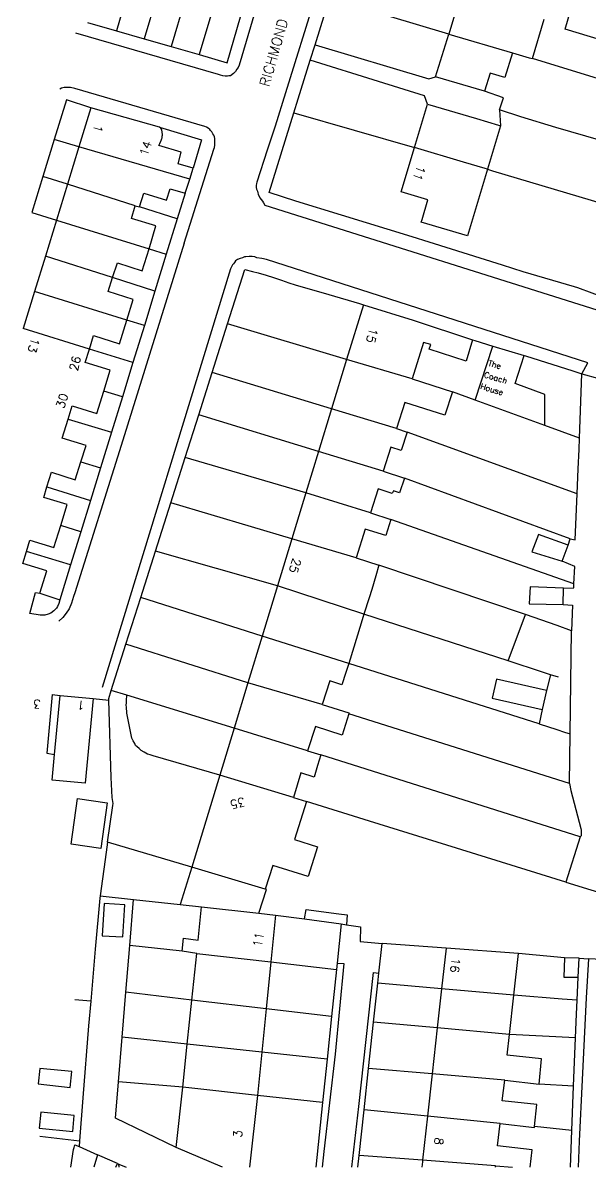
# Model space of a CAD drawing. Extents: x 427500 to 429848, y 434500 to 436505.
# Drawn here: x 428254.2 to 428332.9, y 435500 to 435658.7 of the extents above; entities that cross this region are included whole.
import ezdxf

# ---------------------------------------------------------------- set-up
doc = ezdxf.new("R2010")
doc.units = 0
doc.layers.add('LPTIP_Ex_Base', color=8, linetype='Continuous')
doc.styles.add('MtXpl_Romans', font='romans__.ttf')

msp = doc.modelspace()

# ---------------------------------------------------------------- linework, layer by layer
at = {"layer": 'LPTIP_Ex_Base', "color": 251, "true_color": 0x636466}
for p, q in [((428289.9, 435672.15), (428284.25, 435652.85)), ((428297.56, 435671.18), (428290.65, 435649.04)), ((428269.11, 435664.03), (428267.21, 435657.64)), ((428272.96, 435662.9), (428271.06, 435656.53)), ((428294.75, 435655.69), (428296.77, 435662.14)), ((428313.29, 435657.18), (428296.77, 435662.14)), ((428276.68, 435661.82), (428274.8, 435655.44)), ((428280.57, 435660.68), (428278.68, 435654.32)), ((428314.65, 435661.65), (428313.29, 435657.18)), ((428329.4, 435657.85), (428330.35, 435661.05)), ((428282.55, 435653.2), (428284.4, 435659.57)), ((428324.89, 435653.78), (428326.49, 435659.24)), ((428281.35, 435651.55), (428261.59, 435657.29)), ((428263.2, 435658.8), (428267.21, 435657.64)), ((428267.21, 435657.64), (428271.06, 435656.53)), ((428338.65, 435655.05), (428329.4, 435657.85)), ((428271.06, 435656.53), (428274.8, 435655.44)), ((428294.08, 435653.55), (428294.75, 435655.69)), ((428294.75, 435655.69), (428310.5, 435650.95)), ((428311.45, 435651.25), (428313.29, 435657.18)), ((428313.29, 435657.18), (428322.14, 435654.55)), ((428274.8, 435655.44), (428278.68, 435654.32)), ((428278.68, 435654.32), (428282.55, 435653.2)), ((428322.14, 435654.55), (428321.05, 435651.15)), ((428322.14, 435654.55), (428324.45, 435653.9)), ((428284.1, 435652.55), (428283.9, 435652.3)), ((428284.25, 435652.85), (428284.1, 435652.55)), ((428292.4, 435648.2), (428294.08, 435653.55)), ((428303.54, 435650.59), (428294.08, 435653.55)), ((428324.45, 435653.9), (428324.89, 435653.78)), ((428340.13, 435649.1), (428324.89, 435653.78)), ((428281.65, 435651.45), (428281.35, 435651.55)), ((428281.95, 435651.4), (428281.65, 435651.45)), ((428282.3, 435651.35), (428281.95, 435651.4)), ((428282.6, 435651.35), (428282.3, 435651.35)), ((428282.8, 435651.4), (428282.6, 435651.35)), ((428283.05, 435651.4), (428282.8, 435651.4)), ((428283.45, 435651.7), (428283.05, 435651.4)), ((428283.7, 435652), (428283.45, 435651.7)), ((428283.9, 435652.3), (428283.7, 435652)), ((428310.5, 435650.95), (428311.45, 435651.25)), ((428318.25, 435649.25), (428311.45, 435651.25)), ((428319, 435651.75), (428318.25, 435649.25)), ((428321.05, 435651.15), (428319, 435651.75)), ((428259.6, 435649.65), (428259.35, 435649.55)), ((428259.95, 435649.75), (428259.6, 435649.65)), ((428260.85, 435649.75), (428259.95, 435649.75)), ((428261.45, 435649.6), (428260.85, 435649.75)), ((428279.45, 435644.35), (428261.45, 435649.6)), ((428309.9, 435648.6), (428303.54, 435650.59)), ((428260.3, 435648.05), (428258.6, 435642.55)), ((428263.65, 435646.95), (428260.3, 435648.05)), ((428290.65, 435649.04), (428289.2, 435644.4)), ((428291.8, 435646.26), (428292.4, 435648.2)), ((428310.35, 435647.45), (428309.9, 435648.6)), ((428320.85, 435648.34), (428318.25, 435649.25)), ((428320.3, 435646.65), (428320.85, 435648.34)), ((428263.65, 435646.95), (428262, 435641.55)), ((428273.19, 435644.24), (428263.65, 435646.95)), ((428288.4, 435635.2), (428291.8, 435646.26)), ((428291.8, 435646.26), (428308.55, 435641.45)), ((428308.55, 435641.45), (428310.35, 435647.45)), ((428310.35, 435647.45), (428317.15, 435645.45)), ((428320.3, 435646.65), (428320.47, 435644.45)), ((428323.28, 435645.68), (428320.3, 435646.65)), ((428317.15, 435645.45), (428320.16, 435644.55)), ((428328.12, 435644.2), (428323.28, 435645.68)), ((428273.35, 435644.1), (428273.19, 435644.24)), ((428273.19, 435644.24), (428279, 435642.5)), ((428273.4, 435644), (428273.35, 435644.1)), ((428273.5, 435643.95), (428273.4, 435644)), ((428273.5, 435643.75), (428273.5, 435643.95)), ((428273.55, 435643.65), (428273.5, 435643.75)), ((428273.55, 435643.45), (428273.55, 435643.65)), ((428273.6, 435643.35), (428273.55, 435643.45)), ((428273.55, 435643), (428273.6, 435643.15)), ((428273.55, 435642.8), (428273.55, 435643)), ((428273.6, 435643.15), (428273.6, 435643.35)), ((428279.7, 435644.25), (428279.45, 435644.35)), ((428279.95, 435644.1), (428279.7, 435644.25)), ((428280.15, 435643.95), (428279.95, 435644.1)), ((428280.25, 435643.8), (428280.15, 435643.95)), ((428280.45, 435643.6), (428280.25, 435643.8)), ((428280.6, 435643.35), (428280.45, 435643.6)), ((428280.7, 435643.15), (428280.6, 435643.35)), ((428280.8, 435642.9), (428280.7, 435643.15)), ((428289.2, 435644.4), (428288.12, 435641.05)), ((428320.47, 435644.45), (428318.66, 435638.43)), ((428320.16, 435644.55), (428320.47, 435644.45)), ((428339.62, 435640.89), (428328.12, 435644.2)), ((428258.6, 435642.55), (428257.02, 435637.41)), ((428262, 435641.55), (428258.6, 435642.55)), ((428262, 435641.55), (428260.41, 435636.35)), ((428277.37, 435637.04), (428262, 435641.55)), ((428273.1, 435641.7), (428273.25, 435642)), ((428276.2, 435640.8), (428273.1, 435641.7)), ((428273.25, 435642), (428273.35, 435642.3)), ((428273.35, 435642.3), (428273.4, 435642.4)), ((428273.4, 435642.4), (428273.5, 435642.7)), ((428273.5, 435642.7), (428273.55, 435642.8)), ((428279, 435642.5), (428277.85, 435638.55)), ((428280.7, 435641.2), (428280.8, 435641.45)), ((428280.85, 435642.7), (428280.8, 435642.9)), ((428280.8, 435641.45), (428280.85, 435641.75)), ((428280.85, 435641.75), (428280.85, 435642.7)), ((428306.7, 435635.3), (428308.55, 435641.45)), ((428315.34, 435639.42), (428308.55, 435641.45)), ((428275.75, 435639.15), (428276.2, 435640.8)), ((428279.33, 435636.83), (428280.7, 435641.2)), ((428288.12, 435641.05), (428286.7, 435636.65)), ((428277.85, 435638.55), (428275.75, 435639.15)), ((428277.37, 435637.04), (428277.85, 435638.55)), ((428318.35, 435638.52), (428315.34, 435639.42)), ((428318.66, 435638.43), (428315.89, 435629.19)), ((428318.66, 435638.43), (428318.35, 435638.52)), ((428318.66, 435638.43), (428319.34, 435638.22)), ((428257.02, 435637.41), (428255.49, 435632.44)), ((428260.41, 435636.35), (428257.02, 435637.41)), ((428276.62, 435628.16), (428279.33, 435636.83)), ((428276.75, 435635.1), (428277.37, 435637.04)), ((428286.7, 435636.65), (428286.65, 435636.45)), ((428319.34, 435638.22), (428339.08, 435632.31)), ((428260.41, 435636.35), (428258.89, 435631.38)), ((428269.8, 435633.35), (428260.41, 435636.35)), ((428270.41, 435633.2), (428271, 435635.1)), ((428271, 435635.1), (428274.15, 435634.15)), ((428274.15, 435634.15), (428274.65, 435635.7)), ((428274.65, 435635.7), (428276.75, 435635.1)), ((428276.75, 435635.1), (428275.65, 435631.55)), ((428286.65, 435636.45), (428286.6, 435636.15)), ((428286.6, 435636.15), (428286.6, 435635.9)), ((428286.6, 435635.9), (428286.65, 435635.65)), ((428286.65, 435635.65), (428286.75, 435635.4)), ((428286.75, 435635.4), (428286.8, 435635.15)), ((428286.8, 435635.15), (428286.85, 435634.95)), ((428292.1, 435634), (428288.4, 435635.2)), ((428310.4, 435634.2), (428306.7, 435635.3)), ((428286.85, 435634.95), (428287.1, 435634.45)), ((428287.1, 435634.45), (428287.45, 435634)), ((428287.45, 435634), (428287.6, 435633.75)), ((428287.6, 435633.75), (428287.8, 435633.45)), ((428298.4, 435632.05), (428292.1, 435634)), ((428309.59, 435631.47), (428310.4, 435634.2)), ((428255.49, 435632.44), (428258.89, 435631.38)), ((428269.3, 435631.6), (428269.8, 435633.35)), ((428269.8, 435633.35), (428270.41, 435633.2)), ((428275.65, 435631.55), (428270.41, 435633.2)), ((428287.8, 435633.45), (428363.57, 435609.54)), ((428308.2, 435629.05), (428298.4, 435632.05)), ((428258.89, 435631.38), (428257.37, 435626.38)), ((428258.89, 435631.38), (428271.73, 435627.37)), ((428272.7, 435630.55), (428269.3, 435631.6)), ((428271.73, 435627.37), (428272.7, 435630.55)), ((428275.65, 435631.55), (428274.13, 435626.62)), ((428309.48, 435631.09), (428309.59, 435631.47)), ((428315.89, 435629.19), (428309.48, 435631.09)), ((428310.55, 435628.3), (428308.2, 435629.05)), ((428276.62, 435628.16), (428267.85, 435600.08)), ((428270.8, 435624.35), (428271.73, 435627.37)), ((428271.73, 435627.37), (428274.13, 435626.62)), ((428320.75, 435625.1), (428310.55, 435628.3)), ((428257.37, 435626.38), (428255.87, 435621.47)), ((428266.69, 435623.41), (428257.37, 435626.38)), ((428274.13, 435626.62), (428272.56, 435621.53)), ((428283.7, 435625.7), (428283.6, 435625.5)), ((428284, 435625.9), (428283.7, 435625.7)), ((428284.35, 435626.05), (428284, 435625.9)), ((428284.7, 435626.15), (428284.35, 435626.05)), ((428284.95, 435626.25), (428284.7, 435626.15)), ((428285.15, 435626.25), (428284.95, 435626.25)), ((428285.6, 435626.3), (428285.15, 435626.25)), ((428286.05, 435626.3), (428285.6, 435626.3)), ((428286.4, 435626.25), (428286.05, 435626.3)), ((428286.7, 435626.15), (428286.4, 435626.25)), ((428287.35, 435626.05), (428286.7, 435626.15)), ((428288, 435625.9), (428287.35, 435626.05)), ((428332.55, 435611.55), (428288, 435625.9)), ((428283.05, 435624.6), (428265.25, 435566.55)), ((428266.69, 435623.41), (428267.35, 435625.45)), ((428267.35, 435625.45), (428270.8, 435624.35)), ((428282.62, 435616.99), (428285, 435624.5)), ((428283.1, 435624.8), (428283.05, 435624.6)), ((428283.2, 435625), (428283.1, 435624.8)), ((428283.3, 435625.15), (428283.2, 435625)), ((428283.45, 435625.3), (428283.3, 435625.15)), ((428283.6, 435625.5), (428283.45, 435625.3)), ((428285, 435624.5), (428286.1, 435624.25)), ((428286.1, 435624.25), (428286.85, 435624.05)), ((428286.85, 435624.05), (428287.95, 435623.75)), ((428323.6, 435624.2), (428320.75, 435625.1)), ((428330.7, 435622.1), (428323.6, 435624.2)), ((428266.05, 435621.45), (428266.69, 435623.41)), ((428272.56, 435621.53), (428266.69, 435623.41)), ((428287.95, 435623.75), (428289, 435623.4)), ((428289, 435623.4), (428290.1, 435623.05)), ((428290.1, 435623.05), (428291.1, 435622.65)), ((428291.1, 435622.65), (428292, 435622.4)), ((428292, 435622.4), (428296.65, 435621.05)), ((428255.87, 435621.47), (428254.29, 435616.32)), ((428268.67, 435617.5), (428255.87, 435621.47)), ((428269.55, 435620.35), (428266.05, 435621.45)), ((428272.56, 435621.53), (428271.09, 435616.75)), ((428296.65, 435621.05), (428300.9, 435619.8)), ((428331.17, 435621.95), (428330.7, 435622.1)), ((428335.15, 435620.5), (428331.17, 435621.95)), ((428268.67, 435617.5), (428269.55, 435620.35)), ((428301.45, 435619.62), (428299.13, 435612.03)), ((428300.9, 435619.8), (428301.45, 435619.62)), ((428301.45, 435619.62), (428308.35, 435617.5)), ((428263.47, 435613.47), (428254.29, 435616.32)), ((428267.65, 435614.2), (428268.67, 435617.5)), ((428271.09, 435616.75), (428268.67, 435617.5)), ((428271.09, 435616.75), (428269.5, 435611.6)), ((428280.47, 435610.21), (428282.62, 435616.99)), ((428299.13, 435612.03), (428282.62, 435616.99)), ((428308.35, 435617.5), (428316.58, 435614.77)), ((428263.47, 435613.47), (428264.05, 435615.35)), ((428264.05, 435615.35), (428267.65, 435614.2)), ((428316.58, 435614.77), (428315.7, 435611.8)), ((428316.58, 435614.77), (428316.9, 435614.65)), ((428316.9, 435614.65), (428319.4, 435613.9)), ((428262.9, 435611.6), (428263.47, 435613.47)), ((428269.5, 435611.6), (428263.47, 435613.47)), ((428309.8, 435614.4), (428308.2, 435609.35)), ((428310.8, 435614.1), (428309.8, 435614.4)), ((428310.55, 435613.45), (428310.8, 435614.1)), ((428315.7, 435611.8), (428310.55, 435613.45)), ((428316.95, 435606.4), (428319.4, 435613.9)), ((428319.4, 435613.9), (428323.75, 435612.6)), ((428266.35, 435610.55), (428262.9, 435611.6)), ((428269.5, 435611.6), (428268.04, 435606.87)), ((428299.13, 435612.03), (428297.04, 435605.18)), ((428308.2, 435609.35), (428299.13, 435612.03)), ((428322.49, 435608.7), (428323.75, 435612.6)), ((428323.75, 435612.6), (428323.9, 435612.55)), ((428323.9, 435612.55), (428330.5, 435610.45)), ((428331.75, 435610.06), (428332.55, 435611.55)), ((428265.46, 435607.66), (428266.35, 435610.55)), ((428278.62, 435604.37), (428280.47, 435610.21)), ((428297.04, 435605.18), (428280.47, 435610.21)), ((428330.5, 435610.45), (428331.75, 435610.06)), ((428331.42, 435601.13), (428331.75, 435610.06)), ((428331.75, 435610.06), (428339.51, 435607.85)), ((428308.2, 435609.35), (428313.8, 435607.55)), ((428326.6, 435607.18), (428322.49, 435608.7)), ((428264.5, 435604.55), (428265.46, 435607.66)), ((428268.04, 435606.87), (428265.46, 435607.66)), ((428268.04, 435606.87), (428266.52, 435601.93)), ((428313.8, 435607.55), (428312.75, 435604.3)), ((428316.95, 435606.4), (428313.8, 435607.55)), ((428326.6, 435604.45), (428326.6, 435607.18)), ((428260.53, 435603.77), (428261.1, 435605.6)), ((428261.1, 435605.6), (428264.5, 435604.55)), ((428297.04, 435605.18), (428295.24, 435599.29)), ((428306.05, 435602.45), (428297.04, 435605.18)), ((428307.2, 435606.05), (428306.05, 435602.45)), ((428312.75, 435604.3), (428307.2, 435606.05)), ((428326.6, 435602.88), (428316.95, 435606.4)), ((428259.7, 435601.1), (428260.53, 435603.77)), ((428260.53, 435603.77), (428266.52, 435601.93)), ((428276.74, 435598.42), (428278.62, 435604.37)), ((428295.24, 435599.29), (428278.62, 435604.37)), ((428326.6, 435602.88), (428326.6, 435604.45)), ((428266.52, 435601.93), (428265, 435597)), ((428306.05, 435602.45), (428307.5, 435601.95)), ((428307.5, 435601.95), (428306.7, 435599.4)), ((428331.08, 435593.4), (428307.5, 435601.95)), ((428331.42, 435601.13), (428326.6, 435602.88)), ((428263, 435600.1), (428259.7, 435601.1)), ((428331.35, 435599.55), (428331.42, 435601.13)), ((428267.85, 435600.08), (428261.45, 435579.65)), ((428262.29, 435597.85), (428263, 435600.1)), ((428295.24, 435599.29), (428293.49, 435593.55)), ((428304.2, 435596.55), (428295.24, 435599.29)), ((428305.25, 435599.85), (428304.2, 435596.55)), ((428306.7, 435599.4), (428305.25, 435599.85)), ((428331.23, 435596.87), (428331.35, 435599.55)), ((428261.5, 435595.35), (428262.29, 435597.85)), ((428262.29, 435597.85), (428265, 435597)), ((428265, 435597), (428263.6, 435592.47)), ((428274.75, 435592.13), (428276.74, 435598.42)), ((428293.49, 435593.55), (428276.74, 435598.42)), ((428257.59, 435594.36), (428258.2, 435596.4)), ((428258.2, 435596.4), (428261.5, 435595.35)), ((428304.2, 435596.55), (428307.14, 435595.56)), ((428307.14, 435595.56), (428306.45, 435593.55)), ((428330.1, 435587.15), (428307.14, 435595.56)), ((428331.08, 435593.4), (428331.23, 435596.87)), ((428257.15, 435592.9), (428257.59, 435594.36)), ((428257.59, 435594.36), (428263.6, 435592.47)), ((428303.5, 435594.1), (428302.45, 435590.75)), ((428305.45, 435593.45), (428303.5, 435594.1)), ((428305.6, 435593.8), (428305.45, 435593.45)), ((428306.45, 435593.55), (428305.6, 435593.8)), ((428260.4, 435591.9), (428257.15, 435592.9)), ((428263.6, 435592.47), (428262.26, 435588.13)), ((428293.49, 435593.55), (428291.54, 435587.15)), ((428302.45, 435590.75), (428293.49, 435593.55)), ((428330.8, 435587), (428331.08, 435593.4)), ((428259.5, 435588.99), (428260.4, 435591.9)), ((428272.62, 435585.43), (428274.75, 435592.13)), ((428291.54, 435587.15), (428274.75, 435592.13)), ((428302.45, 435590.75), (428305.25, 435589.85)), ((428305.25, 435589.85), (428304.55, 435587.6)), ((428330.63, 435580.89), (428305.25, 435589.85)), ((428258.55, 435585.95), (428259.5, 435588.99)), ((428262.26, 435588.13), (428259.5, 435588.99)), ((428262.26, 435588.13), (428260.85, 435583.55)), ((428301.7, 435588.5), (428300.45, 435584.5)), ((428304.55, 435587.6), (428301.7, 435588.5)), ((428325.7, 435587.75), (428324.8, 435585.35)), ((428329.85, 435586.27), (428325.7, 435587.75)), ((428254.74, 435585.39), (428255.2, 435586.95)), ((428255.2, 435586.95), (428258.55, 435585.95)), ((428291.54, 435587.15), (428289.54, 435580.62)), ((428300.45, 435584.5), (428291.54, 435587.15)), ((428329, 435584.05), (428329.85, 435586.27)), ((428329.85, 435586.27), (428330.1, 435587.15)), ((428330.1, 435587.15), (428330.8, 435587)), ((428254.25, 435583.75), (428254.74, 435585.39)), ((428260.85, 435583.55), (428254.74, 435585.39)), ((428270.59, 435579), (428272.62, 435585.43)), ((428289.54, 435580.62), (428272.62, 435585.43)), ((428300.45, 435584.5), (428303.6, 435583.5)), ((428324.8, 435585.35), (428329, 435584.05)), ((428257.55, 435582.7), (428254.25, 435583.75)), ((428256.6, 435579.6), (428257.55, 435582.7)), ((428260.85, 435583.55), (428259.35, 435578.7)), ((428303.6, 435583.5), (428303.17, 435582.04)), ((428323.9, 435576.64), (428303.6, 435583.5)), ((428330.75, 435583.3), (428329, 435584.05)), ((428330.63, 435580.89), (428330.75, 435583.3)), ((428303.17, 435582.04), (428302.6, 435580.14)), ((428255.2, 435576.8), (428256, 435579.7)), ((428256, 435579.7), (428256.6, 435579.6)), ((428256.6, 435579.6), (428259.35, 435578.7)), ((428261.45, 435579.65), (428261.25, 435579.15)), ((428289.54, 435580.62), (428287.43, 435573.67)), ((428301.52, 435576.72), (428289.54, 435580.62)), ((428302.6, 435580.14), (428302.25, 435578.95)), ((428324.55, 435580.5), (428324.45, 435578.15)), ((428329.17, 435580.3), (428324.55, 435580.5)), ((428329.15, 435578.05), (428329.17, 435580.3)), ((428329.17, 435580.3), (428330.6, 435580.35)), ((428330.6, 435580.35), (428330.63, 435580.89)), ((428259.25, 435578.2), (428259.05, 435577.75)), ((428259.35, 435578.7), (428259.25, 435578.2)), ((428261, 435578.25), (428260.65, 435577.45)), ((428261.25, 435579.15), (428261, 435578.25)), ((428268.54, 435572.53), (428270.59, 435579)), ((428287.43, 435573.67), (428270.59, 435579)), ((428302.25, 435578.95), (428301.52, 435576.72)), ((428324.45, 435578.15), (428329.15, 435578.05)), ((428329.15, 435578.05), (428330.45, 435577.95)), ((428330.45, 435577.95), (428330.3, 435574.4)), ((428256.65, 435576.55), (428255.2, 435576.8)), ((428257.3, 435576.55), (428256.65, 435576.55)), ((428257.75, 435576.7), (428257.3, 435576.55)), ((428258.1, 435576.85), (428257.75, 435576.7)), ((428258.55, 435577.15), (428258.1, 435576.85)), ((428258.9, 435577.55), (428258.55, 435577.15)), ((428259.05, 435577.75), (428258.9, 435577.55)), ((428260.25, 435576.85), (428259.8, 435576.25)), ((428260.65, 435577.45), (428260.25, 435576.85)), ((428301.52, 435576.72), (428301.13, 435575.44)), ((428321.5, 435570.22), (428301.52, 435576.72)), ((428321.5, 435570.22), (428323.9, 435576.64)), ((428328.3, 435575.15), (428323.9, 435576.64)), ((428259.8, 435576.25), (428259.25, 435575.75)), ((428301.13, 435575.44), (428299.41, 435569.87)), ((428330.3, 435574.4), (428328.3, 435575.15)), ((428287.43, 435573.67), (428285.45, 435567.2)), ((428299.41, 435569.87), (428287.43, 435573.67)), ((428330.1, 435560.09), (428330.3, 435574.4)), ((428266.5, 435566.11), (428268.54, 435572.53)), ((428285.45, 435567.2), (428268.54, 435572.53)), ((428326.26, 435568.67), (428321.5, 435570.22)), ((428299, 435568.6), (428298.46, 435566.92)), ((428299.41, 435569.87), (428299, 435568.6)), ((428325.82, 435561.5), (428299.41, 435569.87)), ((428327.4, 435568.3), (428326.26, 435568.67)), ((428285.45, 435567.2), (428283.53, 435560.88)), ((428295.75, 435564.15), (428285.45, 435567.2)), ((428296.8, 435567.45), (428295.75, 435564.15)), ((428298.46, 435566.92), (428296.8, 435567.45)), ((428319.9, 435567.7), (428319.3, 435565.05)), ((428326.82, 435566.12), (428319.9, 435567.7)), ((428327.4, 435568.3), (428326.82, 435566.12)), ((428328.5, 435567.95), (428327.4, 435568.3)), ((428258.32, 435565.54), (428257.55, 435557.4)), ((428258.32, 435565.54), (428259.42, 435565.44)), ((428258.64, 435557.26), (428259.42, 435565.44)), ((428259.42, 435565.44), (428263.99, 435565)), ((428266.15, 435565), (428266.5, 435566.11)), ((428268.65, 435565.45), (428266.5, 435566.11)), ((428283.53, 435560.88), (428268.65, 435565.45)), ((428268.65, 435565.2), (428268.65, 435565.45)), ((428326.82, 435566.12), (428326.24, 435563.46)), ((428263.99, 435565), (428262.87, 435553.25)), ((428263.99, 435565), (428266.16, 435564.79)), ((428266.16, 435564.79), (428266.15, 435565)), ((428266.5, 435554.05), (428266.16, 435564.79)), ((428268.55, 435564.1), (428268.6, 435564.4)), ((428268.6, 435563.8), (428268.55, 435564.1)), ((428268.6, 435565), (428268.65, 435565.2)), ((428268.6, 435564.4), (428268.6, 435565)), ((428268.6, 435563.55), (428268.6, 435563.8)), ((428295.75, 435564.15), (428299.45, 435563)), ((428319.3, 435565.05), (428326.24, 435563.46)), ((428268.65, 435563.25), (428268.6, 435563.55)), ((428268.65, 435562.95), (428268.65, 435563.25)), ((428269.25, 435559.95), (428268.65, 435562.95)), ((428299.41, 435562.86), (428298.5, 435559.9)), ((428299.45, 435563), (428299.41, 435562.86)), ((428330, 435553.2), (428299.41, 435562.86)), ((428326.24, 435563.46), (428325.82, 435561.5)), ((428283.53, 435560.88), (428281.54, 435554.35)), ((428293.7, 435557.75), (428283.53, 435560.88)), ((428294.8, 435561.1), (428293.7, 435557.75)), ((428298.5, 435559.9), (428294.8, 435561.1)), ((428325.82, 435561.5), (428328.25, 435560.7)), ((428328.25, 435560.7), (428329.32, 435560.35)), ((428269.3, 435559.75), (428269.25, 435559.95)), ((428269.35, 435559.5), (428269.3, 435559.75)), ((428269.55, 435559.15), (428269.35, 435559.5)), ((428269.75, 435558.75), (428269.55, 435559.15)), ((428329.32, 435560.35), (428330.1, 435560.09)), ((428330, 435553.2), (428330.1, 435560.09)), ((428257.55, 435557.4), (428258.64, 435557.26)), ((428269.85, 435558.5), (428269.75, 435558.75)), ((428270.1, 435558.3), (428269.85, 435558.5)), ((428270.35, 435558.05), (428270.1, 435558.3)), ((428270.65, 435557.8), (428270.35, 435558.05)), ((428271.05, 435557.55), (428270.65, 435557.8)), ((428271.5, 435557.3), (428271.05, 435557.55)), ((428271.9, 435557.2), (428271.5, 435557.3)), ((428293.7, 435557.75), (428295.55, 435557.2)), ((428258.3, 435553.69), (428258.64, 435557.26)), ((428272.3, 435557.05), (428271.9, 435557.2)), ((428281.54, 435554.35), (428272.3, 435557.05)), ((428295.1, 435555.7), (428294.62, 435554.11)), ((428295.55, 435557.2), (428295.1, 435555.7)), ((428331.5, 435545.8), (428295.55, 435557.2)), ((428281.54, 435554.35), (428277.65, 435541.6)), ((428291.75, 435551.25), (428281.54, 435554.35)), ((428292.8, 435554.7), (428291.75, 435551.25)), ((428294.62, 435554.11), (428292.8, 435554.7)), ((428262.87, 435553.25), (428258.3, 435553.69)), ((428266.64, 435551.25), (428266.5, 435554.05)), ((428330, 435553.2), (428330.2, 435552.25)), ((428260.94, 435544.79), (428261.83, 435551.12)), ((428261.83, 435551.12), (428265.95, 435550.54)), ((428266.74, 435550.43), (428266.64, 435551.25)), ((428291.75, 435551.25), (428293.55, 435550.7)), ((428330.2, 435552.25), (428331.6, 435546.95)), ((428265.95, 435550.54), (428265.06, 435544.21)), ((428265.99, 435545.09), (428266.7, 435550.15)), ((428266.7, 435550.15), (428266.74, 435550.43)), ((428293.55, 435550.7), (428291.9, 435545.45)), ((428302.3, 435547.99), (428293.55, 435550.7)), ((428313, 435544.67), (428302.3, 435547.99)), ((428331.6, 435546.95), (428331.65, 435546.75)), ((428331.65, 435546.75), (428331.65, 435545.95)), ((428265.06, 435544.21), (428260.94, 435544.79)), ((428265.99, 435545.09), (428265.8, 435543.7)), ((428277.65, 435541.6), (428265.99, 435545.09)), ((428291.9, 435545.45), (428295.1, 435544.45)), ((428329.5, 435539.55), (428313, 435544.67)), ((428331.5, 435545.8), (428329.5, 435539.55)), ((428331.65, 435545.95), (428331.5, 435545.8)), ((428265.8, 435543.7), (428264.94, 435537.61)), ((428295.1, 435544.45), (428293.8, 435540.3)), ((428277.65, 435541.6), (428276.05, 435536.42)), ((428287.85, 435538.55), (428277.65, 435541.6)), ((428288.9, 435541.85), (428287.85, 435538.55)), ((428293.8, 435540.3), (428288.9, 435541.85)), ((428286.95, 435535.21), (428288, 435538.5)), ((428288, 435538.5), (428287.85, 435538.55)), ((428329.5, 435539.55), (428336.58, 435537.34)), ((428264.9, 435537.3), (428264.28, 435530.22)), ((428264.94, 435537.61), (428264.9, 435537.3)), ((428264.94, 435537.61), (428269.56, 435537.11)), ((428269.05, 435530.75), (428269.56, 435537.11)), ((428269.56, 435537.11), (428276.05, 435536.42)), ((428265.5, 435536.55), (428265.25, 435532.1)), ((428268.36, 435536.4), (428265.5, 435536.55)), ((428268.1, 435531.95), (428268.36, 435536.4)), ((428276.05, 435536.42), (428279.01, 435536.09)), ((428278.55, 435531.5), (428279.01, 435536.09)), ((428279.01, 435536.09), (428286.95, 435535.21)), ((428286.95, 435535.21), (428289.25, 435534.95)), ((428293.3, 435534.42), (428293.5, 435535.75)), ((428293.5, 435535.75), (428298.04, 435535.15)), ((428298.04, 435535.15), (428299.2, 435535)), ((428289.25, 435534.95), (428288.61, 435528.46)), ((428289.25, 435534.95), (428293.3, 435534.42)), ((428293.3, 435534.42), (428298.38, 435533.75)), ((428298.38, 435533.75), (428297.8, 435528.31)), ((428298.38, 435533.75), (428299.11, 435533.61)), ((428299.2, 435535), (428299.11, 435533.61)), ((428299.11, 435533.61), (428301.05, 435533.35)), ((428265.25, 435532.1), (428268.1, 435531.95)), ((428301.05, 435533.35), (428301, 435531.3)), ((428268.52, 435524.25), (428269.05, 435530.75)), ((428276.35, 435529.95), (428269.05, 435530.75)), ((428276.35, 435529.95), (428276.5, 435531.75)), ((428276.5, 435531.75), (428278.55, 435531.5)), ((428301, 435531.3), (428304.05, 435531)), ((428303.61, 435526.91), (428304.05, 435531)), ((428312.9, 435530.35), (428304.05, 435531)), ((428312.9, 435530.35), (428312.28, 435524.74)), ((428322.95, 435529.65), (428312.9, 435530.35)), ((428264.28, 435530.22), (428263.65, 435523)), ((428278.35, 435529.65), (428276.35, 435529.95)), ((428277.67, 435523.18), (428278.35, 435529.65)), ((428278.35, 435529.65), (428288.61, 435528.46)), ((428322.31, 435523.87), (428322.95, 435529.65)), ((428329.32, 435529.03), (428322.95, 435529.65)), ((428329.32, 435529.03), (428329.25, 435526.35)), ((428331.37, 435528.98), (428329.32, 435529.03)), ((428331.22, 435526.35), (428331.37, 435528.98)), ((428331.37, 435528.98), (428332.65, 435528.91)), ((428332.65, 435528.91), (428332.35, 435523.5)), ((428336.4, 435528.69), (428332.65, 435528.91)), ((428288.61, 435528.46), (428287.98, 435521.97)), ((428288.61, 435528.46), (428297.7, 435527.4)), ((428297.7, 435527.4), (428297.03, 435520.9)), ((428298.75, 435528.25), (428297.55, 435515.65)), ((428297.8, 435528.31), (428297.7, 435527.4)), ((428297.8, 435528.31), (428298.75, 435528.25)), ((428300.8, 435508.4), (428302.85, 435527)), ((428302.85, 435527), (428303.61, 435526.91)), ((428303.46, 435525.52), (428303.61, 435526.91)), ((428329.25, 435526.35), (428331.22, 435526.35)), ((428331.1, 435523.17), (428331.22, 435526.35)), ((428268.01, 435518.04), (428268.52, 435524.25)), ((428277.67, 435523.18), (428268.52, 435524.25)), ((428302.87, 435520.11), (428303.46, 435525.52)), ((428312.28, 435524.74), (428303.46, 435525.52)), ((428312.28, 435524.74), (428311.68, 435519.31)), ((428322.31, 435523.87), (428312.28, 435524.74)), ((428263.65, 435523), (428261.45, 435523.2)), ((428263.65, 435523), (428263.35, 435519.6)), ((428277.03, 435517.06), (428277.67, 435523.18)), ((428287.98, 435521.97), (428277.67, 435523.18)), ((428321.71, 435518.41), (428322.31, 435523.87)), ((428329, 435523.28), (428322.31, 435523.87)), ((428331.1, 435523.17), (428329, 435523.28)), ((428330.97, 435521.22), (428331.1, 435523.17)), ((428332.35, 435523.5), (428331.79, 435512.12)), ((428287.98, 435521.97), (428287.38, 435515.94)), ((428297.03, 435520.9), (428287.98, 435521.97)), ((428297.03, 435520.9), (428296.42, 435514.96)), ((428330.84, 435517.95), (428330.97, 435521.22)), ((428263.35, 435519.6), (428262.55, 435509.6)), ((428302.18, 435513.7), (428302.87, 435520.11)), ((428311.68, 435519.31), (428302.87, 435520.11)), ((428311.68, 435519.31), (428310.98, 435512.93)), ((428321.71, 435518.41), (428311.68, 435519.31)), ((428267.5, 435511.85), (428268.01, 435518.04)), ((428277.03, 435517.06), (428268.01, 435518.04)), ((428321.4, 435515.55), (428321.71, 435518.41)), ((428330.84, 435517.95), (428321.71, 435518.41)), ((428330.58, 435511.25), (428330.84, 435517.95)), ((428276.4, 435511.09), (428277.03, 435517.06)), ((428287.38, 435515.94), (428277.03, 435517.06)), ((428287.38, 435515.94), (428286.79, 435509.95)), ((428296.42, 435514.96), (428287.38, 435515.94)), ((428296.42, 435514.96), (428295.8, 435508.95)), ((428297.55, 435515.65), (428295.95, 435502.15)), ((428326.15, 435515), (428321.4, 435515.55)), ((428325.8, 435511.5), (428326.15, 435515)), ((428256.6, 435513.7), (428256.35, 435511.55)), ((428261.05, 435513.25), (428256.6, 435513.7)), ((428260.79, 435511.06), (428261.05, 435513.25)), ((428301.56, 435507.95), (428302.18, 435513.7)), ((428310.98, 435512.93), (428302.18, 435513.7)), ((428310.98, 435512.93), (428310.33, 435507.07)), ((428321.05, 435512.05), (428310.98, 435512.93)), ((428256.35, 435511.55), (428260.79, 435511.06)), ((428267.1, 435506.8), (428267.5, 435511.85)), ((428276.4, 435511.09), (428267.5, 435511.85)), ((428320.7, 435509.2), (428321.05, 435512.05)), ((428321.05, 435512.05), (428325.8, 435511.5)), ((428330.58, 435511.25), (428325.8, 435511.5)), ((428330.35, 435505.1), (428330.58, 435511.25)), ((428331.79, 435512.12), (428331.38, 435503.61)), ((428275.5, 435502.7), (428276.4, 435511.09)), ((428286.79, 435509.95), (428276.4, 435511.09)), ((428286.79, 435509.95), (428285.65, 435500)), ((428295.8, 435508.95), (428286.79, 435509.95)), ((428262.55, 435509.6), (428262.1, 435503.64)), ((428295.8, 435508.95), (428294.85, 435500)), ((428299.85, 435500), (428300.8, 435508.4)), ((428325.5, 435508.7), (428320.7, 435509.2)), ((428325.17, 435505.65), (428325.5, 435508.7)), ((428256.75, 435507.6), (428256.5, 435505.4)), ((428261.35, 435507.15), (428256.75, 435507.6)), ((428261.15, 435504.95), (428261.35, 435507.15)), ((428275.5, 435502.7), (428267.1, 435506.8)), ((428300.87, 435501.6), (428301.56, 435507.95)), ((428310.33, 435507.07), (428301.56, 435507.95)), ((428310.33, 435507.07), (428309.65, 435500.95)), ((428320.4, 435506.05), (428310.33, 435507.07)), ((428256.5, 435505.4), (428261.15, 435504.95)), ((428320.05, 435502.95), (428320.4, 435506.05)), ((428320.4, 435506.05), (428325.15, 435505.5)), ((428325.15, 435505.5), (428325.17, 435505.65)), ((428330.35, 435505.1), (428325.17, 435505.65)), ((428330.15, 435500), (428330.35, 435505.1)), ((428256.6, 435504.3), (428262.1, 435503.64)), ((428262.1, 435503.64), (428262.04, 435502.84)), ((428331.38, 435503.61), (428331.2, 435500)), ((428260.9, 435500), (428261.25, 435502.45)), ((428261.25, 435502.45), (428261.35, 435502.7)), ((428261.35, 435502.7), (428261.45, 435503.1)), ((428261.45, 435503.1), (428262.04, 435502.84)), ((428262.04, 435502.84), (428264.6, 435501.69)), ((428281.9, 435500), (428275.5, 435502.7)), ((428295.95, 435502.15), (428295.75, 435500)), ((428324.85, 435502.4), (428320.05, 435502.95)), ((428324.55, 435500), (428324.85, 435502.4)), ((428264.6, 435501.69), (428264.1, 435500)), ((428264.9, 435501.55), (428264.6, 435501.69)), ((428267.35, 435500.49), (428264.9, 435501.55)), ((428267.15, 435500), (428267.35, 435500.49)), ((428267.35, 435500.49), (428267.57, 435500.4)), ((428267.57, 435500.4), (428268.55, 435500)), ((428267.59, 435500), (428267.57, 435500.4)), ((428300.7, 435500), (428300.87, 435501.6)), ((428309.65, 435500.95), (428300.87, 435501.6)), ((428309.63, 435500.74), (428309.55, 435500)), ((428309.65, 435500.95), (428309.63, 435500.74)), ((428319.75, 435500.2), (428309.65, 435500.95)), ((428319.75, 435500.2), (428322.1, 435500)), ((428319.75, 435500), (428319.75, 435500.2))]:
    msp.add_line(p, q, dxfattribs=at)

# ---------------------------------------------------------------- texts
at = {"layer": 'LPTIP_Ex_Base', "color": 251, "true_color": 0x636466, "style": 'MtXpl_Romans'}
for s, height, rotation, p in [('RICHMOND ROAD', 1.4, 74, (428288.36, 435649.76)), ('1', 1.2, 253.2, (428264.24, 435644.73)), ('14', 1.2, 71.5, (428271.5, 435640.15)), ('11', 1.2, 250.2, (428308.96, 435639.06)), ('13', 1.2, 253.6, (428255.46, 435615.14)), ('15', 1.2, 254.8, (428302.34, 435616.5)), ('26', 1.2, 75.7, (428261.81, 435610.34)), ('The', 0.8, 343.2, (428318.66, 435611.2)), ('Coach', 0.8, 343.2, (428318.1, 435609.59)), ('House', 0.8, 343.2, (428317.58, 435607.98)), ('30', 1.2, 73.5, (428259.96, 435605.14)), ('25', 1.2, 253, (428291.7, 435584.59)), ('3', 1.2, 179.8, (428256.73, 435564.84)), ('1', 1.2, 173.4, (428262.87, 435564.6)), ('35', 1.2, 193.2, (428284.88, 435551.3)), ('11', 1.2, 80.3, (428287.32, 435530.44)), ('16', 1.2, 263, (428313.71, 435529.08)), ('3', 1.2, 87.3, (428284.61, 435504.07)), ('8', 1.2, 263.1, (428311.38, 435504.17))]:
    msp.add_text(s, height=height, rotation=rotation, dxfattribs=at).set_placement(p)

doc.saveas('drawing.dxf')
